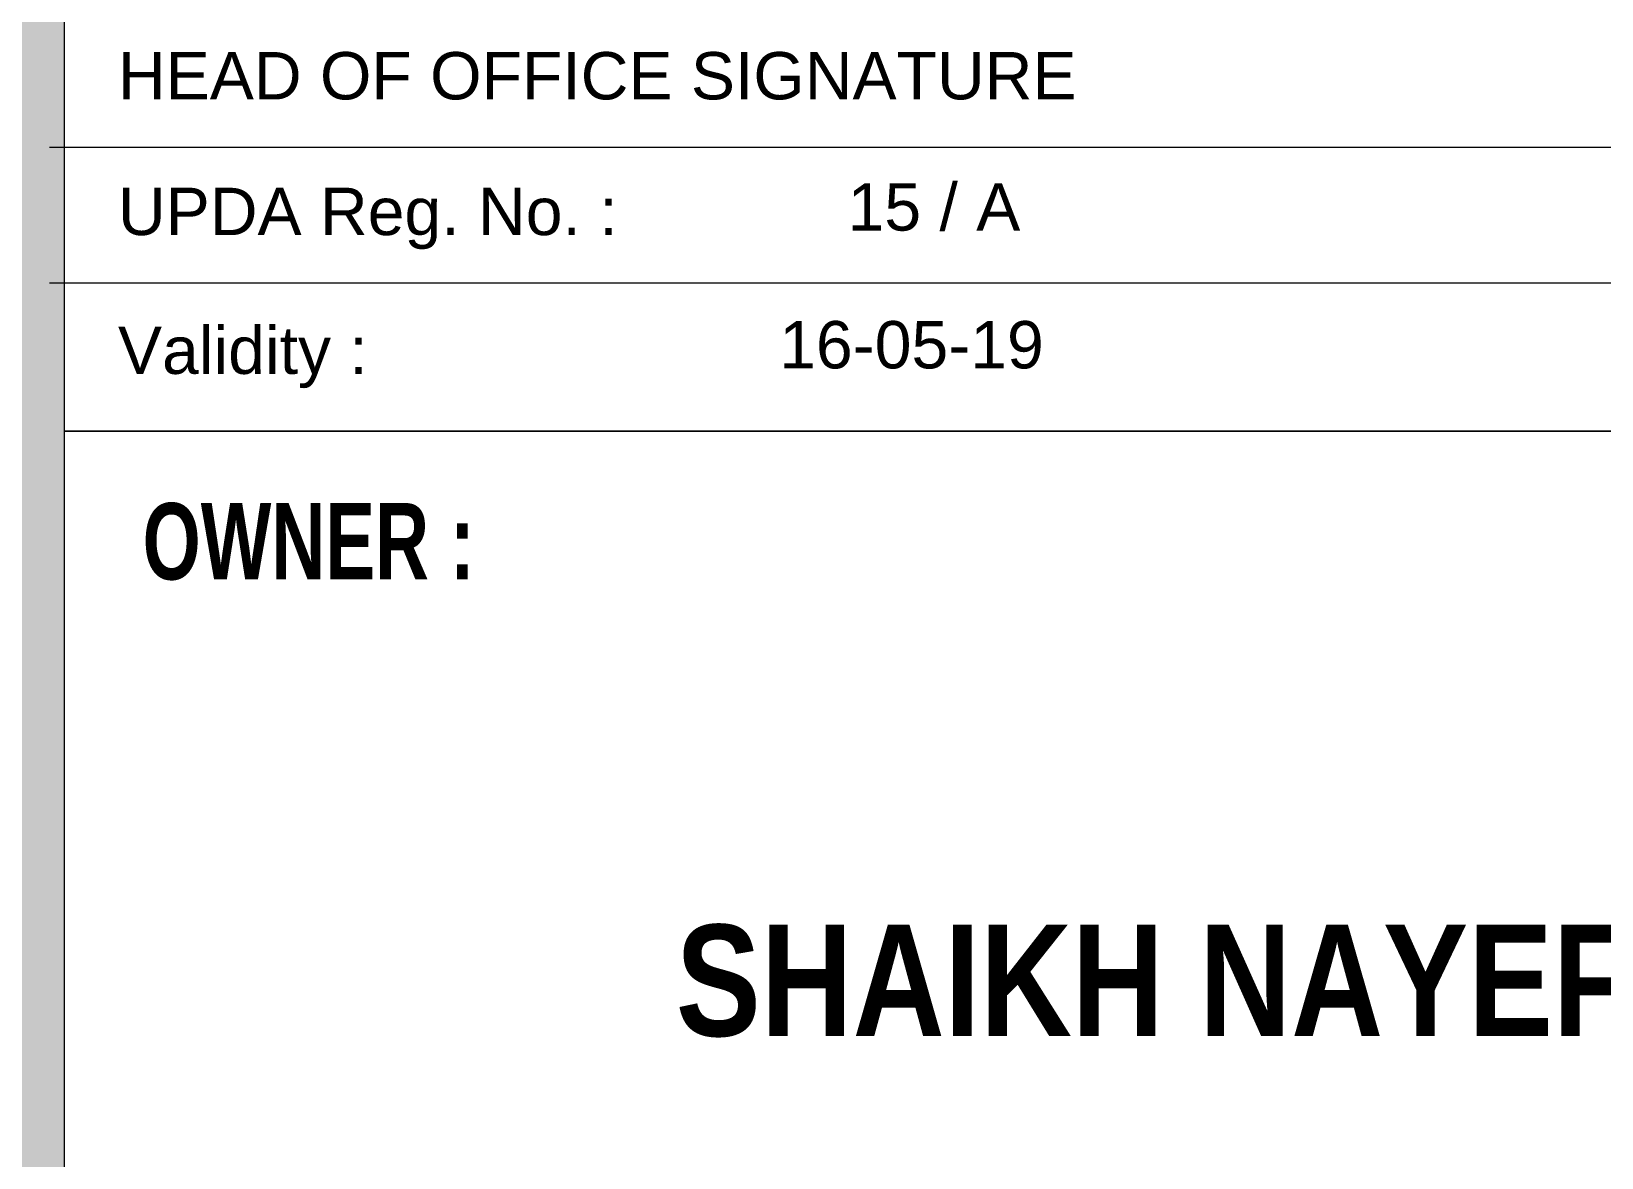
# Model space of a CAD drawing. Header units: inches. Extents: x -68096 to 69834, y -16833 to 17650.
# Drawn here: x 922.47 to 942.47, y 478.66 to 493 of the extents above; entities that cross this region are included whole.
import ezdxf
from ezdxf.enums import TextEntityAlignment as Align

# ---------------------------------------------------------------- set-up
doc = ezdxf.new("R2010")
doc.units = ezdxf.units.IN
doc.header["$MEASUREMENT"] = 0
doc.layers.add('PEN45', color=7, linetype='Continuous', lineweight=50)
for name, color, linetype in [('QCD TITLE A', 7, 'Continuous'), ('QCD TITLE BLOCK', 7, 'Continuous'), ('TEXT', 23, 'Continuous'), ('WIN', 1, 'Continuous')]:
    doc.layers.add(name, color=color, linetype=linetype)
doc.styles.add('ARAIL BOLD', font='ARIALNB.TTF')
doc.styles.add('SANSSERIFBOLD', font='sasb____.pfb', dxfattribs={"width": 0.7})
doc.styles.add('Title Sheet_A1$0$DCAQ New Title Block for CD-A1_Dar Al Salam$0$ARIAL_2.5', font='arial.ttf', dxfattribs={"height": 2.5})

msp = doc.modelspace()

# ---------------------------------------------------------------- hatches: boundary and pattern name
at = {"layer": 'WIN', "linetype": 'Continuous', "lineweight": 0}
h = msp.add_hatch(color=86, dxfattribs=at)
h.paths.add_polyline_path([(753.52048, 590.34425), (753.52048, 442.14684), (963.30992, 442.14684), (963.30992, 590.34425)])
h.paths.add_polyline_path([(922.89008, 589.71877), (922.89008, 442.80191), (962.68444, 442.80191), (962.68444, 589.71877)], flags=16)
h.paths.add_polyline_path([(922.26459, 442.80191), (754.14633, 442.80191), (754.14633, 589.71877), (922.26459, 589.71877)], flags=16)
h = msp.add_hatch(color=7, dxfattribs=at)
h.paths.add_polyline_path([(753.52048, 590.34425), (753.52048, 442.14684), (963.30992, 442.14684), (963.30992, 590.34425)])
h.paths.add_polyline_path([(922.89008, 589.71877), (922.89008, 442.80191), (962.68444, 442.80191), (962.68444, 589.71877)], flags=16)
h.paths.add_polyline_path([(922.26459, 442.80191), (754.14633, 442.80191), (754.14633, 589.71877), (922.26459, 589.71877)], flags=16)

# ---------------------------------------------------------------- linework, layer by layer
at = {"layer": 'PEN45', "lineweight": 0}
msp.add_lwpolyline([(753.52048, 590.34425), (922.89008, 590.34425), (922.89008, 442.84014), (753.52048, 442.84014)], close=True, dxfattribs=at)
at = {"layer": 'QCD TITLE BLOCK', "lineweight": 0}
for p, q in [((922.70496, 491.52704), (962.68444, 491.52704)), ((922.70496, 489.79904), (962.68444, 489.79904))]:
    msp.add_line(p, q, dxfattribs=at)
at = {"layer": 'WIN', "color": 7, "linetype": 'Continuous', "lineweight": 0}
msp.add_line((922.89008, 487.90805), (962.68444, 487.90805), dxfattribs=at)
msp.add_line((922.89008, 487.90805), (962.68444, 487.90805), dxfattribs=at)
msp.add_lwpolyline([(962.68444, 589.71877), (922.89008, 589.71877), (922.89008, 442.80191), (962.68444, 442.80191)], close=True, dxfattribs=at)
msp.add_lwpolyline([(962.68444, 589.71877), (922.89008, 589.71877), (922.89008, 442.80191), (962.68444, 442.80191)], close=True, dxfattribs=at)
msp.add_lwpolyline([(962.68444, 487.90805), (922.89008, 487.90805)], dxfattribs=at)

# ---------------------------------------------------------------- texts
at = {"layer": 'QCD TITLE A', "lineweight": 0, "style": 'Title Sheet_A1$0$DCAQ New Title Block for CD-A1_Dar Al Salam$0$ARIAL_2.5'}
for s, p in [('15 / A', (932.86899, 491.06659)), ('16-05-19', (931.99763, 489.31191))]:
    msp.add_text(s, height=0.602714, dxfattribs=at).set_placement(p, align=Align.TOP_LEFT)
at = {"layer": 'QCD TITLE A', "color": 0, "lineweight": 0, "ltscale": 0.02, "char_height": 0.6027145, "attachment_point": 1, "style": 'Title Sheet_A1$0$DCAQ New Title Block for CD-A1_Dar Al Salam$0$ARIAL_2.5'}
for s, insert, width in [('{\\C256;HEAD OF OFFICE SIGNATURE}', (923.57679, 492.7377), 15.0632651), ('{\\C256;UPDA Reg. No. :}', (923.57679, 491.0097), 11.8234835), ('{\\C256;Validity :}', (923.57679, 489.2417), 9.0655525)]:
    msp.add_mtext(s, dxfattribs=dict(at, insert=insert, width=width))
at = {"layer": 'TEXT', "color": 0, "lineweight": 0, "style": 'ARAIL BOLD'}
msp.add_text('SHAIKH NAYEF EID M.T AL-THANI', height=1.415997, rotation=0.000267, dxfattribs=at).set_placement((944.0148, 480.91569), align=Align.MIDDLE)
at = {"layer": 'WIN', "color": 7, "linetype": 'Continuous', "lineweight": 0, "style": 'SANSSERIFBOLD', "width": 0.7}
msp.add_text('OWNER :', height=0.973487, dxfattribs=at).set_placement((923.8909, 486.02066))

doc.saveas('drawing.dxf')
